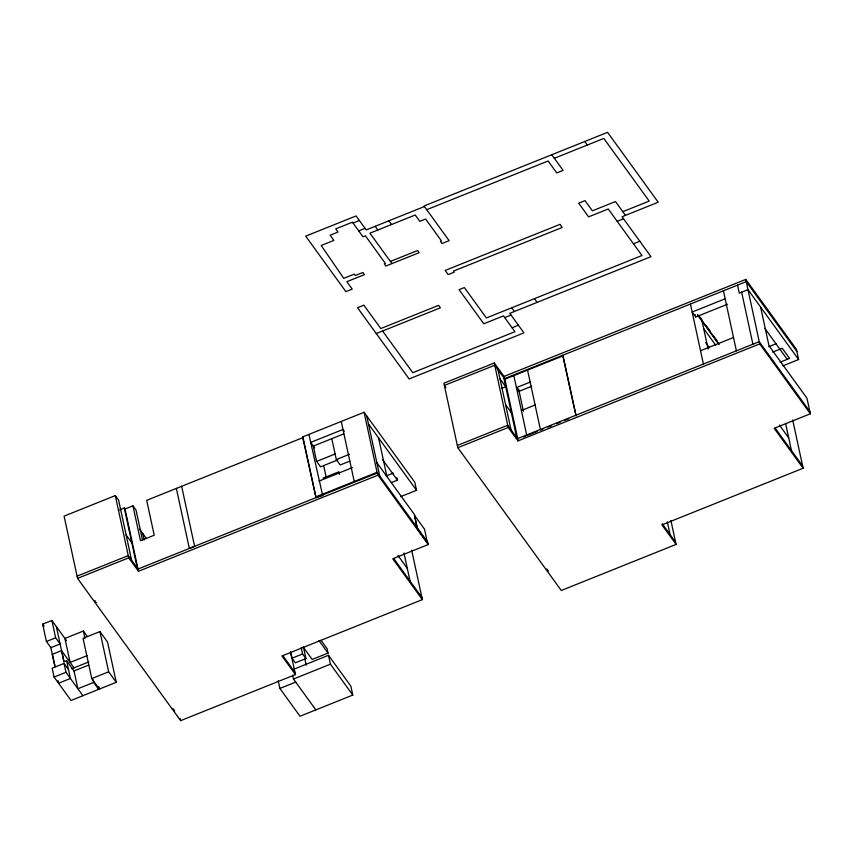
<?xml version="1.0" encoding="UTF-8"?>
<svg xmlns="http://www.w3.org/2000/svg" width="853" height="853" viewBox="0 0 853 853"><rect width="100%" height="100%" fill="white"/><g stroke="black" fill="none" stroke-linecap="round" stroke-linejoin="round"><path stroke-width="1.28" d="M119.548 509.913L124.303 508.004L125.028 509.017L132.951 505.84L140.5 540.749L154.222 535.236L146.673 500.338L303.039 437.578L316.015 497.608L322.679 495.529L308.925 434.422M353.035 223.038L359.369 220.49M358.74 230.896L365.073 228.359M424.41 206.543L366.193 229.905L356.064 215.937L305.683 236.153L345.891 291.641L352.225 289.103L346.862 281.693L364.412 274.655L362.845 272.491L355.317 275.508L354.315 274.122L343.759 278.355L321.197 245.472L333.864 240.386L330.122 235.215L338.033 232.037L335.741 228.881L352.417 222.185L362.983 236.771L365.361 235.812L385.385 263.449L384.33 263.865L385.887 266.029L419.143 252.691L417.575 250.526L390.397 261.434M554.322 158.295L603.807 138.431L649.197 201.073L622.807 211.672M426.703 209.699L548.106 160.982L556.753 172.924L563.087 170.376L551.752 154.745M617.199 221.332L623.522 218.794M376.258 333.555L440.383 307.816L438.602 305.353L380.801 328.544L363.858 305.161L357.524 307.698L409.141 378.945L523.945 332.873L509.795 313.339L650.988 256.678L622.05 216.747L658.217 202.236L607.571 132.343L424.016 205.999L449.126 240.653L442.003 243.51L440.436 241.356L441.491 240.93L425.604 219.008L419.804 221.343L415.219 215.009L369.925 233.189L391.964 263.598M633.47 243.787L639.803 241.25M504.688 317.583L511.022 315.045M512.067 327.776L518.4 325.228M131.575 560.165L118.599 500.135L115.294 495.582L64.092 516.129L77.559 578.377L180.633 720.657L295.437 674.584L290.542 651.927M316.015 497.608L302.591 436.96L364.082 412.287L414.803 482.286L416.531 490.294L400.59 496.691M796.894 351.532L746.247 281.639L504.475 378.657L503.995 376.44L494.26 363.005L443.88 383.221L457.816 447.697L561.274 590.489L676.077 544.417L670.906 520.479M343.77 433.868L313.307 446.087L316.623 461.42L320.536 466.826L337.788 459.906M503.995 376.44L745.767 279.411L796.414 349.314L798.621 359.539L782.862 365.862M445.916 387.593L444.36 385.449L494.74 365.233L504.869 379.201L563.087 355.84L576.063 415.859L562.692 355.296L563.087 355.84M316.623 461.42L335.101 454.009M501.489 388.467L505.722 386.772L500.018 378.903M725.157 298.806L692.156 312.038L695.739 316.975L727.513 304.233M331.785 438.666L336.306 459.564L349.485 454.276M530.161 382.101L516.438 387.603L519.114 391.303L531.696 386.26M349.805 461.121L340.219 464.97L336.306 459.564M77.069 576.159L128.27 555.612L138.005 569.047L377.516 472.935L377.996 475.164L428.259 544.545L392.764 558.779L422.363 599.627L281.959 655.968L295.437 674.584M323.106 478.149L338.95 471.794L339.494 474.321M319.022 481.103L352.364 467.615M77.559 578.377L128.75 557.83L138.495 571.265L377.996 475.164M521.386 410.506L535.108 404.994M315.567 496.99L377.058 472.306L427.779 542.316L428.259 544.545M457.336 445.469L507.716 425.252L517.846 439.22L504.869 379.201M386.078 475.985L393.286 473.095M457.816 447.697L508.207 427.481L517.931 440.905L759.714 343.887L810.35 413.78L774.183 428.302L803.121 468.233L661.928 524.894L676.077 544.417M700.526 350.722L733.516 337.489M391.42 482.542L397.423 480.132L396.922 477.84M51.884 620.451L55.637 637.788L60.115 643.972L50.871 647.672L46.403 641.499L42.65 624.161L51.884 620.451L66.491 640.614M523.454 436.971L525.693 436.075M537.113 431.49L526.813 435.627L513.837 375.597M542.988 429.134L540.535 430.115L527.559 370.095M547.893 427.172L551.56 425.69M556.465 423.728L560.144 422.256M565.038 420.284L568.716 418.812M768.841 346.649L776.091 343.738M46.403 641.499L55.637 637.788M772.679 352.118L782.276 348.269L789.601 358.377L780.005 362.226M87.262 636.445L83.349 631.039L64.913 638.439L70.106 662.45L87.315 655.541M99.95 631.572L83.061 638.353L91.761 678.593L99.364 689.085L116.253 682.315L107.553 642.074L99.95 631.572L108.651 671.812L116.253 682.315M414.494 515.319L417.373 528.657L421.19 533.989L417.373 528.657M56.362 626.624L63.954 661.757L66.598 660.691L74.392 671.45M68.517 669.584L64.039 663.41L52.172 668.176L54.091 677.069L71.034 700.462L98.703 689.352L98.159 686.814M71.716 668.773L88.776 661.928M54.091 677.069L65.969 672.303L82.912 695.696M88.616 665.105L74.03 670.959L77.879 688.744L93.67 682.411L98.703 689.352M91.761 678.593L108.651 671.812M292.014 658.185L302.57 653.952L305.928 658.58L295.373 662.813L292.014 658.185L290.628 651.799M321.048 640.326L327.062 648.632L328.021 653.078L312.187 659.433L303.167 646.979M294.018 669.136L328.501 655.296L350.871 686.175L352.79 695.067L300.011 716.243L279.88 688.456L278.227 680.801M292.654 675.203L293.475 679.02L330.431 664.188L352.79 695.067M279.88 688.456L295.714 682.101M798.621 359.539L747.985 289.636L739.274 293.133L737.536 285.137M764.8 328.362L787.223 359.326M809.87 411.562L759.223 341.669L517.451 438.687L517.931 440.905M584.742 141.502L587.312 145.053M779.418 425.061L788.716 437.898M699.492 316.548L701.763 319.672L708.107 349.048M706.295 325.931L710.08 331.145M713.097 335.325L716.883 340.539M698.042 315.077L718.876 343.844M625.484 215.372L615.482 201.553L592.387 210.819L585.009 200.636L578.675 203.174L588.591 216.865L608.253 208.974L641.968 255.516L486.391 317.956L464.363 287.546L459.085 289.657L483.8 323.777L503.462 315.887L514.924 331.71L412.788 372.697L382.592 331.017M697.434 314.8L719.047 344.623M703.682 328.565L715.774 345.262M775.185 428.11L802.641 466.005M705.666 342.586L709.44 347.8M534.426 298.678L537.113 302.378M511.725 307.784L514.412 311.494M662.195 523.689L675.597 542.188M388.883 220.799L391.57 224.499M505.594 404.695L511.288 412.564M375.16 226.301L377.847 230.011M546.794 568.94L548.34 571.083M368.507 424.005L416.531 490.294M382.666 459.767L397.423 480.132M376.877 462.689L414.889 515.159M415.262 516.385L424.506 529.137L427.385 542.476L422.768 536.1L426.521 541.452M344.313 431.277L342.991 429.454L310.652 442.419L314.618 447.889M397.999 555.548L407.297 568.386M393.766 558.598L421.883 597.409M302.591 436.96L303.039 437.578M319.011 640.624L328.021 653.078M282.972 655.818L294.957 672.367M293.475 679.02L315.845 709.888M132.951 505.84L136.022 510.083L142.451 539.81M139.689 529.255L146.396 538.51M126.137 535.044L131.842 542.913M94.694 600.469L96.218 602.581M173.127 708.736L174.694 710.89M42.65 624.161L44.143 626.219M74.019 667.846L61.555 650.636L52.31 654.347L54.891 665.692M63.954 661.757L61.715 650.871M321.901 494.441L322.679 495.529M810.35 413.78L806.981 398.223L768.98 345.764L760.62 307.08M792.704 420.028L803.121 468.233M785.656 423.749L791.456 450.576M745.767 279.411L759.714 343.887M741.652 292.184L752.89 344.207M723.419 290.798L736.395 350.828M695.248 314.693L695.739 316.975M690.429 304.041L703.405 364.06M667.323 521.876L670.063 534.554M518.603 388.904L523.422 411.231M503.75 377.655L516.726 437.685M498.045 369.786L511.022 429.816M494.26 363.005L508.207 427.481M415.016 517.75L417.117 527.442M411.658 550.153L422.363 599.627M403.97 553L410.037 581.064M378.572 437.898L386.942 476.582M366.737 415.944L379.756 476.027M364.082 412.287L377.058 472.306M341.253 421.446L354.23 481.476M323.65 465.493L326.134 476.987M328.501 655.296L330.431 664.188M303.444 647.086L305.928 658.58M304.798 658.804L306.184 665.191M301.184 647.566L302.57 653.952M181.636 486.295L194.612 546.325L189.345 548.447L176.368 488.417M142.782 533.53L144.168 539.906M180.154 718.439L180.633 720.657M125.028 509.017L138.495 571.265M124.303 508.004L137.28 568.034M115.294 495.582L128.75 557.83M98.809 686.494L99.364 689.085M83.349 631.039L84.991 638.62M93.126 679.862L93.67 682.411M66.598 660.691L70.436 678.476L58.558 683.242L58.015 680.705M64.039 663.41L65.969 672.303M50.679 646.766L55.029 666.907M559.963 224.371L445.159 270.444L448.177 274.613L454.244 272.171L453.465 271.094L562.202 227.463L559.963 224.371"/></g></svg>
